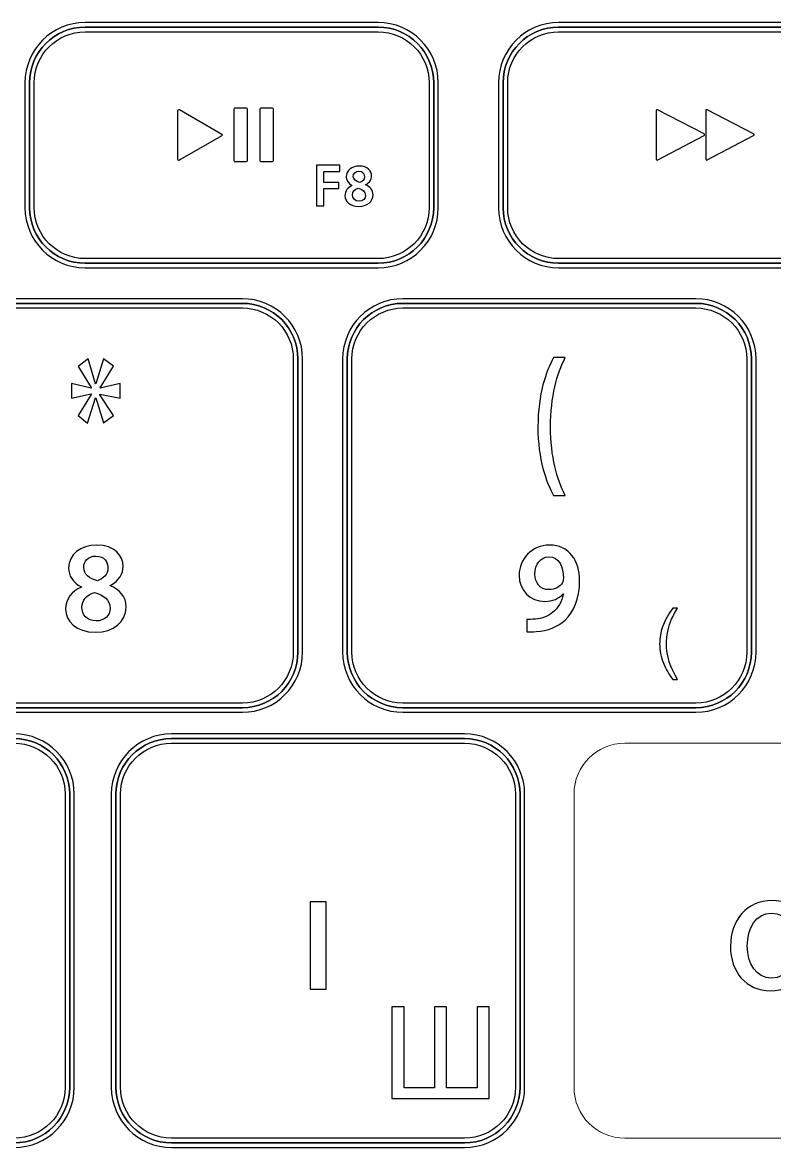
# Model space of a CAD drawing. Header units: millimetres. Extents: x -129 to 142, y -94 to 111.
# Drawn here: x 26.68 to 57.99, y 63.82 to 110.63 of the extents above; entities that cross this region are included whole.
import ezdxf

# ---------------------------------------------------------------- set-up
doc = ezdxf.new("R2010")
doc.units = ezdxf.units.MM
doc.header["$MEASUREMENT"] = 0
doc.layers.add('layer 1', color=7, linetype='Continuous')

msp = doc.modelspace()

# ---------------------------------------------------------------- linework, layer by layer
at = {"layer": 'layer 1', "color": 7, "lineweight": 25}
for points, knots in [([(41.4895, 100.4215), (41.4895, 100.4215), (29.2875, 100.4215), (29.2875, 100.4215), (29.2875, 100.4215), (27.9074, 100.4215), (26.7835, 101.5453), (26.7835, 102.9266), (26.7835, 102.9266), (26.7835, 102.9266), (26.7835, 108.1285), (26.7835, 108.1285), (26.7835, 108.1285), (26.7835, 109.5091), (27.9074, 110.633), (29.2875, 110.633), (29.2875, 110.633), (29.2875, 110.633), (41.4895, 110.633), (41.4895, 110.633), (41.4895, 110.633), (42.8692, 110.633), (43.9935, 109.5091), (43.9935, 108.1285), (43.9935, 108.1285), (43.9935, 108.1285), (43.9935, 102.9266), (43.9935, 102.9266), (43.9935, 102.9266), (43.9935, 101.5453), (42.8692, 100.4215), (41.4895, 100.4215)], [0, 0, 0, 0, 0.1111111, 0.1111111, 0.1111111, 0.1111111, 0.2222222, 0.2222222, 0.2222222, 0.2222222, 0.3333333, 0.3333333, 0.3333333, 0.3333333, 0.4444444, 0.4444444, 0.4444444, 0.4444444, 0.5555556, 0.5555556, 0.5555556, 0.5555556, 0.6666667, 0.6666667, 0.6666667, 0.6666667, 0.7777778, 0.7777778, 0.7777778, 0.7777778, 1, 1, 1, 1]), ([(61.203, 100.4215), (61.203, 100.4215), (49.0022, 100.4215), (49.0022, 100.4215), (49.0022, 100.4215), (47.6205, 100.4215), (46.4977, 101.5453), (46.4977, 102.9266), (46.4977, 102.9266), (46.4977, 102.9266), (46.4977, 108.1285), (46.4977, 108.1285), (46.4977, 108.1285), (46.4977, 109.5091), (47.6205, 110.633), (49.0022, 110.633), (49.0022, 110.633), (49.0022, 110.633), (61.203, 110.633), (61.203, 110.633), (61.203, 110.633), (62.5847, 110.633), (63.7081, 109.5091), (63.7081, 108.1285), (63.7081, 108.1285), (63.7081, 108.1285), (63.7081, 102.9266), (63.7081, 102.9266), (63.7081, 102.9266), (63.7081, 101.5453), (62.5847, 100.4215), (61.203, 100.4215)], [0, 0, 0, 0, 0.1111111, 0.1111111, 0.1111111, 0.1111111, 0.2222222, 0.2222222, 0.2222222, 0.2222222, 0.3333333, 0.3333333, 0.3333333, 0.3333333, 0.4444444, 0.4444444, 0.4444444, 0.4444444, 0.5555556, 0.5555556, 0.5555556, 0.5555556, 0.6666667, 0.6666667, 0.6666667, 0.6666667, 0.7777778, 0.7777778, 0.7777778, 0.7777778, 1, 1, 1, 1]), ([(29.2875, 110.2468), (29.2875, 110.2468), (29.2875, 110.2468), (29.2875, 110.2468), (29.2875, 110.2468), (28.1197, 110.2468), (27.1686, 109.2967), (27.1686, 108.1285), (27.1686, 108.1285), (27.1686, 108.1285), (27.1686, 102.9266), (27.1686, 102.9266), (27.1686, 102.9266), (27.1686, 101.7578), (28.1197, 100.8071), (29.2875, 100.8071), (29.2875, 100.8071), (29.2875, 100.8071), (41.4895, 100.8071), (41.4895, 100.8071), (41.4895, 100.8071), (42.6573, 100.8071), (43.609, 101.7578), (43.609, 102.9266), (43.609, 102.9266), (43.609, 102.9266), (43.609, 108.1285), (43.609, 108.1285), (43.609, 108.1285), (43.609, 109.2967), (42.6573, 110.2468), (41.4895, 110.2468), (41.4895, 110.2468), (41.4895, 110.2468), (29.2875, 110.2468), (29.2875, 110.2468)], [0, 0, 0, 0, 0.1, 0.1, 0.1, 0.1, 0.2, 0.2, 0.2, 0.2, 0.3, 0.3, 0.3, 0.3, 0.4, 0.4, 0.4, 0.4, 0.5, 0.5, 0.5, 0.5, 0.6, 0.6, 0.6, 0.6, 0.7, 0.7, 0.7, 0.7, 0.8, 0.8, 0.8, 0.8, 1, 1, 1, 1]), ([(49.0022, 110.2468), (49.0022, 110.2468), (49.0022, 110.2468), (49.0022, 110.2468), (49.0022, 110.2468), (47.8338, 110.2468), (46.8831, 109.2967), (46.8831, 108.1285), (46.8831, 108.1285), (46.8831, 108.1285), (46.8831, 102.9266), (46.8831, 102.9266), (46.8831, 102.9266), (46.8831, 101.7578), (47.8338, 100.8071), (49.0022, 100.8071), (49.0022, 100.8071), (49.0022, 100.8071), (61.203, 100.8071), (61.203, 100.8071), (61.203, 100.8071), (62.372, 100.8071), (63.3231, 101.7578), (63.3231, 102.9266), (63.3231, 102.9266), (63.3231, 102.9266), (63.3231, 108.1285), (63.3231, 108.1285), (63.3231, 108.1285), (63.3231, 109.2967), (62.372, 110.2468), (61.203, 110.2468), (61.203, 110.2468), (61.203, 110.2468), (49.0022, 110.2468), (49.0022, 110.2468)], [0, 0, 0, 0, 0.1, 0.1, 0.1, 0.1, 0.2, 0.2, 0.2, 0.2, 0.3, 0.3, 0.3, 0.3, 0.4, 0.4, 0.4, 0.4, 0.5, 0.5, 0.5, 0.5, 0.6, 0.6, 0.6, 0.6, 0.7, 0.7, 0.7, 0.7, 0.8, 0.8, 0.8, 0.8, 1, 1, 1, 1]), ([(35.8379, 81.9277), (35.8379, 81.9277), (23.637, 81.9277), (23.637, 81.9277), (23.637, 81.9277), (22.2553, 81.9277), (21.132, 83.0511), (21.132, 84.4318), (21.132, 84.4318), (21.132, 84.4318), (21.132, 96.6332), (21.132, 96.6332), (21.132, 96.6332), (21.132, 98.0143), (22.2553, 99.1377), (23.637, 99.1377), (23.637, 99.1377), (23.637, 99.1377), (35.8379, 99.1377), (35.8379, 99.1377), (35.8379, 99.1377), (37.2186, 99.1377), (38.3424, 98.0143), (38.3424, 96.6332), (38.3424, 96.6332), (38.3424, 96.6332), (38.3424, 84.4318), (38.3424, 84.4318), (38.3424, 84.4318), (38.3424, 83.0511), (37.2186, 81.9277), (35.8379, 81.9277)], [0, 0, 0, 0, 0.1111111, 0.1111111, 0.1111111, 0.1111111, 0.2222222, 0.2222222, 0.2222222, 0.2222222, 0.3333333, 0.3333333, 0.3333333, 0.3333333, 0.4444444, 0.4444444, 0.4444444, 0.4444444, 0.5555556, 0.5555556, 0.5555556, 0.5555556, 0.6666667, 0.6666667, 0.6666667, 0.6666667, 0.7777778, 0.7777778, 0.7777778, 0.7777778, 1, 1, 1, 1]), ([(54.7173, 81.9277), (54.7173, 81.9277), (42.5155, 81.9277), (42.5155, 81.9277), (42.5155, 81.9277), (41.1348, 81.9277), (40.0108, 83.0511), (40.0108, 84.4318), (40.0108, 84.4318), (40.0108, 84.4318), (40.0108, 96.6332), (40.0108, 96.6332), (40.0108, 96.6332), (40.0108, 98.0143), (41.1348, 99.1377), (42.5155, 99.1377), (42.5155, 99.1377), (42.5155, 99.1377), (54.7173, 99.1377), (54.7173, 99.1377), (54.7173, 99.1377), (56.098, 99.1377), (57.2214, 98.0143), (57.2214, 96.6332), (57.2214, 96.6332), (57.2214, 96.6332), (57.2214, 84.4318), (57.2214, 84.4318), (57.2214, 84.4318), (57.2214, 83.0511), (56.098, 81.9277), (54.7173, 81.9277)], [0, 0, 0, 0, 0.1111111, 0.1111111, 0.1111111, 0.1111111, 0.2222222, 0.2222222, 0.2222222, 0.2222222, 0.3333333, 0.3333333, 0.3333333, 0.3333333, 0.4444444, 0.4444444, 0.4444444, 0.4444444, 0.5555556, 0.5555556, 0.5555556, 0.5555556, 0.6666667, 0.6666667, 0.6666667, 0.6666667, 0.7777778, 0.7777778, 0.7777778, 0.7777778, 1, 1, 1, 1]), ([(23.637, 98.7527), (23.637, 98.7527), (23.637, 98.7527), (23.637, 98.7527), (23.637, 98.7527), (22.4672, 98.7527), (21.517, 97.8014), (21.517, 96.6332), (21.517, 96.6332), (21.517, 96.6332), (21.517, 84.4318), (21.517, 84.4318), (21.517, 84.4318), (21.517, 83.2638), (22.4672, 82.3117), (23.637, 82.3117), (23.637, 82.3117), (23.637, 82.3117), (35.8379, 82.3117), (35.8379, 82.3117), (35.8379, 82.3117), (37.0053, 82.3117), (37.9564, 83.2638), (37.9564, 84.4318), (37.9564, 84.4318), (37.9564, 84.4318), (37.9564, 96.6332), (37.9564, 96.6332), (37.9564, 96.6332), (37.9564, 97.8014), (37.0053, 98.7527), (35.8379, 98.7527), (35.8379, 98.7527), (35.8379, 98.7527), (23.637, 98.7527), (23.637, 98.7527)], [0, 0, 0, 0, 0.1, 0.1, 0.1, 0.1, 0.2, 0.2, 0.2, 0.2, 0.3, 0.3, 0.3, 0.3, 0.4, 0.4, 0.4, 0.4, 0.5, 0.5, 0.5, 0.5, 0.6, 0.6, 0.6, 0.6, 0.7, 0.7, 0.7, 0.7, 0.8, 0.8, 0.8, 0.8, 1, 1, 1, 1]), ([(42.5155, 98.7527), (42.5155, 98.7527), (42.5155, 98.7527), (42.5155, 98.7527), (42.5155, 98.7527), (41.3481, 98.7527), (40.3964, 97.8014), (40.3964, 96.6332), (40.3964, 96.6332), (40.3964, 96.6332), (40.3964, 84.4318), (40.3964, 84.4318), (40.3964, 84.4318), (40.3964, 83.2638), (41.3481, 82.3117), (42.5155, 82.3117), (42.5155, 82.3117), (42.5155, 82.3117), (54.7173, 82.3117), (54.7173, 82.3117), (54.7173, 82.3117), (55.8857, 82.3117), (56.8364, 83.2638), (56.8364, 84.4318), (56.8364, 84.4318), (56.8364, 84.4318), (56.8364, 96.6332), (56.8364, 96.6332), (56.8364, 96.6332), (56.8364, 97.8014), (55.8857, 98.7527), (54.7173, 98.7527), (54.7173, 98.7527), (54.7173, 98.7527), (42.5155, 98.7527), (42.5155, 98.7527)], [0, 0, 0, 0, 0.1, 0.1, 0.1, 0.1, 0.2, 0.2, 0.2, 0.2, 0.3, 0.3, 0.3, 0.3, 0.4, 0.4, 0.4, 0.4, 0.5, 0.5, 0.5, 0.5, 0.6, 0.6, 0.6, 0.6, 0.7, 0.7, 0.7, 0.7, 0.8, 0.8, 0.8, 0.8, 1, 1, 1, 1]), ([(26.3328, 63.8179), (26.3328, 63.8179), (14.1314, 63.8179), (14.1314, 63.8179), (14.1314, 63.8179), (12.7509, 63.8179), (11.6275, 64.9412), (11.6275, 66.3225), (11.6275, 66.3225), (11.6275, 66.3225), (11.6275, 78.5238), (11.6275, 78.5238), (11.6275, 78.5238), (11.6275, 79.9045), (12.7509, 81.0279), (14.1314, 81.0279), (14.1314, 81.0279), (14.1314, 81.0279), (26.3328, 81.0279), (26.3328, 81.0279), (26.3328, 81.0279), (27.7141, 81.0279), (28.8369, 79.9045), (28.8369, 78.5238), (28.8369, 78.5238), (28.8369, 78.5238), (28.8369, 66.3225), (28.8369, 66.3225), (28.8369, 66.3225), (28.8369, 64.9412), (27.7141, 63.8179), (26.3328, 63.8179)], [0, 0, 0, 0, 0.1111111, 0.1111111, 0.1111111, 0.1111111, 0.2222222, 0.2222222, 0.2222222, 0.2222222, 0.3333333, 0.3333333, 0.3333333, 0.3333333, 0.4444444, 0.4444444, 0.4444444, 0.4444444, 0.5555556, 0.5555556, 0.5555556, 0.5555556, 0.6666667, 0.6666667, 0.6666667, 0.6666667, 0.7777778, 0.7777778, 0.7777778, 0.7777778, 1, 1, 1, 1]), ([(45.0842, 63.8179), (45.0842, 63.8179), (32.8837, 63.8179), (32.8837, 63.8179), (32.8837, 63.8179), (31.502, 63.8179), (30.3787, 64.9412), (30.3787, 66.3225), (30.3787, 66.3225), (30.3787, 66.3225), (30.3787, 78.5238), (30.3787, 78.5238), (30.3787, 78.5238), (30.3787, 79.9045), (31.502, 81.0279), (32.8837, 81.0279), (32.8837, 81.0279), (32.8837, 81.0279), (45.0842, 81.0279), (45.0842, 81.0279), (45.0842, 81.0279), (46.4653, 81.0279), (47.5892, 79.9045), (47.5892, 78.5238), (47.5892, 78.5238), (47.5892, 78.5238), (47.5892, 66.3225), (47.5892, 66.3225), (47.5892, 66.3225), (47.5892, 64.9412), (46.4653, 63.8179), (45.0842, 63.8179)], [0, 0, 0, 0, 0.1111111, 0.1111111, 0.1111111, 0.1111111, 0.2222222, 0.2222222, 0.2222222, 0.2222222, 0.3333333, 0.3333333, 0.3333333, 0.3333333, 0.4444444, 0.4444444, 0.4444444, 0.4444444, 0.5555556, 0.5555556, 0.5555556, 0.5555556, 0.6666667, 0.6666667, 0.6666667, 0.6666667, 0.7777778, 0.7777778, 0.7777778, 0.7777778, 1, 1, 1, 1]), ([(14.1314, 80.6429), (14.1314, 80.6429), (14.1314, 80.6429), (14.1314, 80.6429), (14.1314, 80.6429), (12.9632, 80.6429), (12.0125, 79.6918), (12.0125, 78.5238), (12.0125, 78.5238), (12.0125, 78.5238), (12.0125, 66.3225), (12.0125, 66.3225), (12.0125, 66.3225), (12.0125, 65.154), (12.9632, 64.2039), (14.1314, 64.2039), (14.1314, 64.2039), (14.1314, 64.2039), (26.3328, 64.2039), (26.3328, 64.2039), (26.3328, 64.2039), (27.5012, 64.2039), (28.4519, 65.154), (28.4519, 66.3225), (28.4519, 66.3225), (28.4519, 66.3225), (28.4519, 78.5238), (28.4519, 78.5238), (28.4519, 78.5238), (28.4519, 79.6918), (27.5012, 80.6429), (26.3328, 80.6429), (26.3328, 80.6429), (26.3328, 80.6429), (14.1314, 80.6429), (14.1314, 80.6429)], [0, 0, 0, 0, 0.1, 0.1, 0.1, 0.1, 0.2, 0.2, 0.2, 0.2, 0.3, 0.3, 0.3, 0.3, 0.4, 0.4, 0.4, 0.4, 0.5, 0.5, 0.5, 0.5, 0.6, 0.6, 0.6, 0.6, 0.7, 0.7, 0.7, 0.7, 0.8, 0.8, 0.8, 0.8, 1, 1, 1, 1]), ([(32.8837, 80.6429), (32.8837, 80.6429), (32.8837, 80.6429), (32.8837, 80.6429), (32.8837, 80.6429), (31.7144, 80.6429), (30.7647, 79.6918), (30.7647, 78.5238), (30.7647, 78.5238), (30.7647, 78.5238), (30.7647, 66.3225), (30.7647, 66.3225), (30.7647, 66.3225), (30.7647, 65.154), (31.7144, 64.2039), (32.8837, 64.2039), (32.8837, 64.2039), (32.8837, 64.2039), (45.0842, 64.2039), (45.0842, 64.2039), (45.0842, 64.2039), (46.2524, 64.2039), (47.2036, 65.154), (47.2036, 66.3225), (47.2036, 66.3225), (47.2036, 66.3225), (47.2036, 78.5238), (47.2036, 78.5238), (47.2036, 78.5238), (47.2036, 79.6918), (46.2524, 80.6429), (45.0842, 80.6429), (45.0842, 80.6429), (45.0842, 80.6429), (32.8837, 80.6429), (32.8837, 80.6429)], [0, 0, 0, 0, 0.1, 0.1, 0.1, 0.1, 0.2, 0.2, 0.2, 0.2, 0.3, 0.3, 0.3, 0.3, 0.4, 0.4, 0.4, 0.4, 0.5, 0.5, 0.5, 0.5, 0.6, 0.6, 0.6, 0.6, 0.7, 0.7, 0.7, 0.7, 0.8, 0.8, 0.8, 0.8, 1, 1, 1, 1])]:
    msp.add_open_spline(points, degree=3, knots=knots, dxfattribs=at)
at = {"layer": 'layer 1', "color": 7}
for points in [[(43.8013, 102.9266), (43.8013, 101.6496), (42.766, 100.6153), (41.4895, 100.6153), (41.4895, 100.6153), (41.4895, 100.6153), (29.2875, 100.6153), (29.2875, 100.6153), (29.2875, 100.6153), (28.0111, 100.6153), (26.9758, 101.6496), (26.9758, 102.9266), (26.9758, 102.9266), (26.9758, 102.9266), (26.9758, 108.1285), (26.9758, 108.1285), (26.9758, 108.1285), (26.9758, 109.4048), (28.0111, 110.4391), (29.2875, 110.4391), (29.2875, 110.4391), (29.2875, 110.4391), (41.4895, 110.4391), (41.4895, 110.4391), (41.4895, 110.4391), (42.766, 110.4391), (43.8013, 109.4048), (43.8013, 108.1285), (43.8013, 108.1285), (43.8013, 108.1285), (43.8013, 102.9266), (43.8013, 102.9266)], [(63.5144, 102.9266), (63.5144, 101.6496), (62.4806, 100.6153), (61.203, 100.6153), (61.203, 100.6153), (61.203, 100.6153), (49.0022, 100.6153), (49.0022, 100.6153), (49.0022, 100.6153), (47.7257, 100.6153), (46.6904, 101.6496), (46.6904, 102.9266), (46.6904, 102.9266), (46.6904, 102.9266), (46.6904, 108.1285), (46.6904, 108.1285), (46.6904, 108.1285), (46.6904, 109.4048), (47.7257, 110.4391), (49.0022, 110.4391), (49.0022, 110.4391), (49.0022, 110.4391), (61.203, 110.4391), (61.203, 110.4391), (61.203, 110.4391), (62.4806, 110.4391), (63.5144, 109.4048), (63.5144, 108.1285), (63.5144, 108.1285), (63.5144, 108.1285), (63.5144, 102.9266), (63.5144, 102.9266)], [(38.1492, 84.4318), (38.1492, 83.1552), (37.1139, 82.12), (35.8379, 82.12), (35.8379, 82.12), (35.8379, 82.12), (23.637, 82.12), (23.637, 82.12), (23.637, 82.12), (22.36, 82.12), (21.3237, 83.1552), (21.3237, 84.4318), (21.3237, 84.4318), (21.3237, 84.4318), (21.3237, 96.6332), (21.3237, 96.6332), (21.3237, 96.6332), (21.3237, 97.9097), (22.36, 98.9454), (23.637, 98.9454), (23.637, 98.9454), (23.637, 98.9454), (35.8379, 98.9454), (35.8379, 98.9454), (35.8379, 98.9454), (37.1139, 98.9454), (38.1492, 97.9097), (38.1492, 96.6332), (38.1492, 96.6332), (38.1492, 96.6332), (38.1492, 84.4318), (38.1492, 84.4318)], [(57.0297, 84.4318), (57.0297, 83.1552), (55.9938, 82.12), (54.7173, 82.12), (54.7173, 82.12), (54.7173, 82.12), (42.5155, 82.12), (42.5155, 82.12), (42.5155, 82.12), (41.239, 82.12), (40.2047, 83.1552), (40.2047, 84.4318), (40.2047, 84.4318), (40.2047, 84.4318), (40.2047, 96.6332), (40.2047, 96.6332), (40.2047, 96.6332), (40.2047, 97.9097), (41.239, 98.9454), (42.5155, 98.9454), (42.5155, 98.9454), (42.5155, 98.9454), (54.7173, 98.9454), (54.7173, 98.9454), (54.7173, 98.9454), (55.9938, 98.9454), (57.0297, 97.9097), (57.0297, 96.6332), (57.0297, 96.6332), (57.0297, 96.6332), (57.0297, 84.4318), (57.0297, 84.4318)], [(28.6452, 66.3225), (28.6452, 65.0455), (27.6099, 64.0102), (26.3328, 64.0102), (26.3328, 64.0102), (26.3328, 64.0102), (14.1314, 64.0102), (14.1314, 64.0102), (14.1314, 64.0102), (12.8545, 64.0102), (11.8192, 65.0455), (11.8192, 66.3225), (11.8192, 66.3225), (11.8192, 66.3225), (11.8192, 78.5238), (11.8192, 78.5238), (11.8192, 78.5238), (11.8192, 79.8003), (12.8545, 80.8361), (14.1314, 80.8361), (14.1314, 80.8361), (14.1314, 80.8361), (26.3328, 80.8361), (26.3328, 80.8361), (26.3328, 80.8361), (27.6099, 80.8361), (28.6452, 79.8003), (28.6452, 78.5238), (28.6452, 78.5238), (28.6452, 78.5238), (28.6452, 66.3225), (28.6452, 66.3225)], [(47.3954, 66.3225), (47.3954, 65.0455), (46.3611, 64.0102), (45.0842, 64.0102), (45.0842, 64.0102), (45.0842, 64.0102), (32.8837, 64.0102), (32.8837, 64.0102), (32.8837, 64.0102), (31.6061, 64.0102), (30.571, 65.0455), (30.571, 66.3225), (30.571, 66.3225), (30.571, 66.3225), (30.571, 78.5238), (30.571, 78.5238), (30.571, 78.5238), (30.571, 79.8003), (31.6061, 80.8361), (32.8837, 80.8361), (32.8837, 80.8361), (32.8837, 80.8361), (45.0842, 80.8361), (45.0842, 80.8361), (45.0842, 80.8361), (46.3611, 80.8361), (47.3954, 79.8003), (47.3954, 78.5238), (47.3954, 78.5238), (47.3954, 78.5238), (47.3954, 66.3225), (47.3954, 66.3225)]]:
    msp.add_open_spline(points, degree=3, knots=[0, 0, 0, 0, 0.1111111, 0.1111111, 0.1111111, 0.1111111, 0.2222222, 0.2222222, 0.2222222, 0.2222222, 0.3333333, 0.3333333, 0.3333333, 0.3333333, 0.4444444, 0.4444444, 0.4444444, 0.4444444, 0.5555556, 0.5555556, 0.5555556, 0.5555556, 0.6666667, 0.6666667, 0.6666667, 0.6666667, 0.7777778, 0.7777778, 0.7777778, 0.7777778, 1, 1, 1, 1], dxfattribs=at)
at = {"layer": 'layer 1', "color": 251, "lineweight": 25}
for points in [[(26.9758, 108.1285), (26.9758, 109.4048), (28.0111, 110.4391), (29.2875, 110.4391)], [(29.2875, 110.4391), (29.2875, 110.4391), (41.4895, 110.4391), (41.4895, 110.4391)], [(41.4895, 110.4391), (42.766, 110.4391), (43.8013, 109.4048), (43.8013, 108.1285)], [(46.6904, 108.1285), (46.6904, 109.4048), (47.7257, 110.4391), (49.0022, 110.4391)], [(49.0022, 110.4391), (49.0022, 110.4391), (61.203, 110.4391), (61.203, 110.4391)], [(26.9758, 102.9266), (26.9758, 102.9266), (26.9758, 108.1285), (26.9758, 108.1285)], [(43.8013, 108.1285), (43.8013, 108.1285), (43.8013, 102.9266), (43.8013, 102.9266)], [(46.6904, 102.9266), (46.6904, 102.9266), (46.6904, 108.1285), (46.6904, 108.1285)], [(29.2875, 100.6153), (28.0111, 100.6153), (26.9758, 101.6496), (26.9758, 102.9266)], [(43.8013, 102.9266), (43.8013, 101.6496), (42.766, 100.6153), (41.4895, 100.6153)], [(49.0022, 100.6153), (47.7257, 100.6153), (46.6904, 101.6496), (46.6904, 102.9266)], [(41.4895, 100.6153), (41.4895, 100.6153), (29.2875, 100.6153), (29.2875, 100.6153)], [(61.203, 100.6153), (61.203, 100.6153), (49.0022, 100.6153), (49.0022, 100.6153)], [(23.637, 98.9454), (23.637, 98.9454), (35.8379, 98.9454), (35.8379, 98.9454)], [(35.8379, 98.9454), (37.1139, 98.9454), (38.1492, 97.9097), (38.1492, 96.6332)], [(40.2047, 96.6332), (40.2047, 97.9097), (41.239, 98.9454), (42.5155, 98.9454)], [(42.5155, 98.9454), (42.5155, 98.9454), (54.7173, 98.9454), (54.7173, 98.9454)], [(54.7173, 98.9454), (55.9938, 98.9454), (57.0297, 97.9097), (57.0297, 96.6332)], [(38.1492, 96.6332), (38.1492, 96.6332), (38.1492, 84.4318), (38.1492, 84.4318)], [(40.2047, 84.4318), (40.2047, 84.4318), (40.2047, 96.6332), (40.2047, 96.6332)], [(57.0297, 96.6332), (57.0297, 96.6332), (57.0297, 84.4318), (57.0297, 84.4318)], [(38.1492, 84.4318), (38.1492, 83.1552), (37.1139, 82.12), (35.8379, 82.12)], [(42.5155, 82.12), (41.239, 82.12), (40.2047, 83.1552), (40.2047, 84.4318)], [(57.0297, 84.4318), (57.0297, 83.1552), (55.9938, 82.12), (54.7173, 82.12)], [(35.8379, 82.12), (35.8379, 82.12), (23.637, 82.12), (23.637, 82.12)], [(54.7173, 82.12), (54.7173, 82.12), (42.5155, 82.12), (42.5155, 82.12)], [(26.3328, 80.8361), (27.6099, 80.8361), (28.6452, 79.8003), (28.6452, 78.5238)], [(30.571, 78.5238), (30.571, 79.8003), (31.6061, 80.8361), (32.8837, 80.8361)], [(32.8837, 80.8361), (32.8837, 80.8361), (45.0842, 80.8361), (45.0842, 80.8361)], [(45.0842, 80.8361), (46.3611, 80.8361), (47.3954, 79.8003), (47.3954, 78.5238)], [(28.6452, 78.5238), (28.6452, 78.5238), (28.6452, 66.3225), (28.6452, 66.3225)], [(30.571, 66.3225), (30.571, 66.3225), (30.571, 78.5238), (30.571, 78.5238)], [(47.3954, 78.5238), (47.3954, 78.5238), (47.3954, 66.3225), (47.3954, 66.3225)], [(28.6452, 66.3225), (28.6452, 65.0455), (27.6099, 64.0102), (26.3328, 64.0102)], [(32.8837, 64.0102), (31.6061, 64.0102), (30.571, 65.0455), (30.571, 66.3225)], [(47.3954, 66.3225), (47.3954, 65.0455), (46.3611, 64.0102), (45.0842, 64.0102)], [(45.0842, 64.0102), (45.0842, 64.0102), (32.8837, 64.0102), (32.8837, 64.0102)]]:
    msp.add_open_spline(points, degree=3, dxfattribs=at)
at = {"layer": 'layer 1', "color": 252}
for points, knots in [([(33.1449, 106.9679), (33.1449, 106.9679), (33.1449, 106.9679), (33.1449, 106.9679), (33.1449, 106.9679), (33.1449, 106.9679), (33.1449, 104.9322), (33.1449, 104.9322), (33.1449, 104.9322), (33.1449, 104.9066), (33.1671, 104.8934), (33.1923, 104.8934), (33.1923, 104.8934), (33.2023, 104.8934), (33.2023, 104.8934), (33.2075, 104.9048), (33.2075, 104.9048), (33.2075, 104.9048), (34.9758, 105.9185), (34.9758, 105.9185), (34.9758, 105.9185), (34.987, 105.9278), (34.9885, 105.9405), (34.9885, 105.9552), (34.9885, 105.9552), (34.9885, 105.9674), (34.987, 105.986), (34.9758, 105.99), (34.9758, 105.99), (34.9758, 105.99), (33.2135, 107.0115), (33.2135, 107.0115), (33.2135, 107.0115), (33.2075, 107.0183), (33.2023, 107.0183), (33.2023, 107.0183), (33.2023, 107.0183), (33.1671, 107.0183), (33.1449, 106.9939), (33.1449, 106.9679)], [0, 0, 0, 0, 0.0909091, 0.0909091, 0.0909091, 0.0909091, 0.1818182, 0.1818182, 0.1818182, 0.1818182, 0.2727273, 0.2727273, 0.2727273, 0.2727273, 0.3636364, 0.3636364, 0.3636364, 0.3636364, 0.4545455, 0.4545455, 0.4545455, 0.4545455, 0.5454545, 0.5454545, 0.5454545, 0.5454545, 0.6363636, 0.6363636, 0.6363636, 0.6363636, 0.7272727, 0.7272727, 0.7272727, 0.7272727, 0.8181818, 0.8181818, 0.8181818, 0.8181818, 1, 1, 1, 1]), ([(36.0326, 104.8724), (36.0326, 104.8724), (36.0326, 104.8724), (36.0326, 104.8724), (36.0326, 104.8724), (36.0326, 104.8724), (36.0326, 107.0341), (36.0326, 107.0341), (36.0326, 107.0341), (36.0326, 107.0551), (36.0116, 107.0751), (35.9979, 107.0751), (35.9979, 107.0751), (35.9979, 107.0751), (35.5277, 107.0751), (35.5277, 107.0751), (35.5277, 107.0751), (35.5105, 107.0751), (35.4886, 107.0551), (35.4886, 107.0341), (35.4886, 107.0341), (35.4886, 107.0341), (35.4886, 104.8724), (35.4886, 104.8724), (35.4886, 104.8724), (35.4886, 104.8504), (35.5105, 104.8382), (35.5277, 104.8382), (35.5277, 104.8382), (35.5277, 104.8382), (35.9979, 104.8382), (35.9979, 104.8382), (35.9979, 104.8382), (36.0116, 104.8382), (36.0326, 104.8504), (36.0326, 104.8724)], [0, 0, 0, 0, 0.1, 0.1, 0.1, 0.1, 0.2, 0.2, 0.2, 0.2, 0.3, 0.3, 0.3, 0.3, 0.4, 0.4, 0.4, 0.4, 0.5, 0.5, 0.5, 0.5, 0.6, 0.6, 0.6, 0.6, 0.7, 0.7, 0.7, 0.7, 0.8, 0.8, 0.8, 0.8, 1, 1, 1, 1]), ([(37.1159, 104.8724), (37.1159, 104.8724), (37.1159, 107.0341), (37.1159, 107.0341), (37.1159, 107.0341), (37.1159, 107.0551), (37.0977, 107.0751), (37.0729, 107.0751), (37.0729, 107.0751), (37.0729, 107.0751), (36.6173, 107.0751), (36.6173, 107.0751), (36.6173, 107.0751), (36.5963, 107.0751), (36.5738, 107.0551), (36.5738, 107.0341), (36.5738, 107.0341), (36.5738, 107.0341), (36.5738, 104.8724), (36.5738, 104.8724), (36.5738, 104.8724), (36.5738, 104.8504), (36.5963, 104.8382), (36.6173, 104.8382), (36.6173, 104.8382), (36.6173, 104.8382), (37.0729, 104.8382), (37.0729, 104.8382), (37.0729, 104.8382), (37.0977, 104.8382), (37.1159, 104.8504), (37.1159, 104.8724)], [0, 0, 0, 0, 0.1111111, 0.1111111, 0.1111111, 0.1111111, 0.2222222, 0.2222222, 0.2222222, 0.2222222, 0.3333333, 0.3333333, 0.3333333, 0.3333333, 0.4444444, 0.4444444, 0.4444444, 0.4444444, 0.5555556, 0.5555556, 0.5555556, 0.5555556, 0.6666667, 0.6666667, 0.6666667, 0.6666667, 0.7777778, 0.7777778, 0.7777778, 0.7777778, 1, 1, 1, 1]), ([(53.0601, 104.9575), (53.0601, 104.9575), (53.0601, 104.9575), (53.0601, 104.9575), (53.0601, 104.9575), (53.0601, 104.9575), (53.0601, 106.9655), (53.0601, 106.9655), (53.0601, 106.9655), (53.0601, 106.9939), (53.0787, 107.0041), (53.1077, 107.0041), (53.1077, 107.0041), (53.1145, 107.0041), (53.1159, 107.0041), (53.1227, 106.9963), (53.1227, 106.9963), (53.1227, 106.9963), (55.0623, 105.9972), (55.0623, 105.9972), (55.0623, 105.9972), (55.0755, 105.9856), (55.0769, 105.9728), (55.0769, 105.9586), (55.0769, 105.9586), (55.0769, 105.9464), (55.0755, 105.9302), (55.0623, 105.9248), (55.0623, 105.9248), (55.0623, 105.9248), (53.1317, 104.9164), (53.1317, 104.9164), (53.1317, 104.9164), (53.1227, 104.9092), (53.1159, 104.9092), (53.1145, 104.9092), (53.1145, 104.9092), (53.0787, 104.9092), (53.0601, 104.9351), (53.0601, 104.9575)], [0, 0, 0, 0, 0.0909091, 0.0909091, 0.0909091, 0.0909091, 0.1818182, 0.1818182, 0.1818182, 0.1818182, 0.2727273, 0.2727273, 0.2727273, 0.2727273, 0.3636364, 0.3636364, 0.3636364, 0.3636364, 0.4545455, 0.4545455, 0.4545455, 0.4545455, 0.5454545, 0.5454545, 0.5454545, 0.5454545, 0.6363636, 0.6363636, 0.6363636, 0.6363636, 0.7272727, 0.7272727, 0.7272727, 0.7272727, 0.8181818, 0.8181818, 0.8181818, 0.8181818, 1, 1, 1, 1]), ([(55.1269, 104.9575), (55.1269, 104.9575), (55.1269, 106.9655), (55.1269, 106.9655), (55.1269, 106.9655), (55.1269, 106.9939), (55.1435, 107.0041), (55.1719, 107.0041), (55.1719, 107.0041), (55.1787, 107.0041), (55.1806, 107.0041), (55.1885, 106.9963), (55.1885, 106.9963), (55.1885, 106.9963), (57.1231, 105.9972), (57.1231, 105.9972), (57.1231, 105.9972), (57.1387, 105.9856), (57.1455, 105.9728), (57.1455, 105.9586), (57.1455, 105.9586), (57.1455, 105.9464), (57.1387, 105.9302), (57.1231, 105.9248), (57.1231, 105.9248), (57.1231, 105.9248), (55.1949, 104.9164), (55.1949, 104.9164), (55.1949, 104.9164), (55.1885, 104.9092), (55.1806, 104.9092), (55.1787, 104.9092), (55.1787, 104.9092), (55.1435, 104.9092), (55.1269, 104.9351), (55.1269, 104.9575)], [0, 0, 0, 0, 0.1, 0.1, 0.1, 0.1, 0.2, 0.2, 0.2, 0.2, 0.3, 0.3, 0.3, 0.3, 0.4, 0.4, 0.4, 0.4, 0.5, 0.5, 0.5, 0.5, 0.6, 0.6, 0.6, 0.6, 0.7, 0.7, 0.7, 0.7, 0.8, 0.8, 0.8, 0.8, 1, 1, 1, 1]), ([(38.9212, 104.6923), (38.9212, 104.6923), (39.8955, 104.6923), (39.8955, 104.6923), (39.8955, 104.6923), (39.8955, 104.6923), (39.8955, 104.4394), (39.8955, 104.4394), (39.8955, 104.4394), (39.8955, 104.4394), (39.2286, 104.4394), (39.2286, 104.4394), (39.2286, 104.4394), (39.2286, 104.4394), (39.2286, 103.9746), (39.2286, 103.9746), (39.2286, 103.9746), (39.2286, 103.9746), (39.8495, 103.9746), (39.8495, 103.9746), (39.8495, 103.9746), (39.8495, 103.9746), (39.8495, 103.7212), (39.8495, 103.7212), (39.8495, 103.7212), (39.8495, 103.7212), (39.2286, 103.7212), (39.2286, 103.7212), (39.2286, 103.7212), (39.2286, 103.7212), (39.2286, 103.0049), (39.2286, 103.0049), (39.2286, 103.0049), (39.2286, 103.0049), (38.9212, 103.0049), (38.9212, 103.0049), (38.9212, 103.0049), (38.9212, 103.0049), (38.9212, 104.6923), (38.9212, 104.6923)], [0, 0, 0, 0, 0.0909091, 0.0909091, 0.0909091, 0.0909091, 0.1818182, 0.1818182, 0.1818182, 0.1818182, 0.2727273, 0.2727273, 0.2727273, 0.2727273, 0.3636364, 0.3636364, 0.3636364, 0.3636364, 0.4545455, 0.4545455, 0.4545455, 0.4545455, 0.5454545, 0.5454545, 0.5454545, 0.5454545, 0.6363636, 0.6363636, 0.6363636, 0.6363636, 0.7272727, 0.7272727, 0.7272727, 0.7272727, 0.8181818, 0.8181818, 0.8181818, 0.8181818, 1, 1, 1, 1]), ([(40.4076, 103.8537), (40.2379, 103.9359), (40.1601, 104.0716), (40.1601, 104.2139), (40.1601, 104.2139), (40.1601, 104.48), (40.396, 104.6601), (40.7047, 104.6601), (40.7047, 104.6601), (41.0549, 104.6601), (41.215, 104.4498), (41.215, 104.2501), (41.215, 104.2501), (41.215, 104.1112), (41.1426, 103.9688), (40.964, 103.8821), (40.964, 103.8821), (40.964, 103.8821), (40.964, 103.8737), (40.964, 103.8737), (40.964, 103.8737), (41.1426, 103.8059), (41.2756, 103.6658), (41.2756, 103.4633), (41.2756, 103.4633), (41.2756, 103.1727), (41.0295, 102.977), (40.6811, 102.977), (40.6811, 102.977), (40.3005, 102.977), (40.1034, 103.1952), (40.1034, 103.4233), (40.1034, 103.4233), (40.1034, 103.6258), (40.2207, 103.7637), (40.4076, 103.8459), (40.4076, 103.8459), (40.4076, 103.8459), (40.4076, 103.8537), (40.4076, 103.8537)], [0, 0, 0, 0, 0.0909091, 0.0909091, 0.0909091, 0.0909091, 0.1818182, 0.1818182, 0.1818182, 0.1818182, 0.2727273, 0.2727273, 0.2727273, 0.2727273, 0.3636364, 0.3636364, 0.3636364, 0.3636364, 0.4545455, 0.4545455, 0.4545455, 0.4545455, 0.5454545, 0.5454545, 0.5454545, 0.5454545, 0.6363636, 0.6363636, 0.6363636, 0.6363636, 0.7272727, 0.7272727, 0.7272727, 0.7272727, 0.8181818, 0.8181818, 0.8181818, 0.8181818, 1, 1, 1, 1]), ([(40.4542, 104.2265), (40.4542, 104.2265), (40.4542, 104.2265), (40.4542, 104.2265), (40.4542, 104.2265), (40.4542, 104.0944), (40.5633, 104.0138), (40.7184, 103.9712), (40.7184, 103.9712), (40.8294, 104.004), (40.9219, 104.0944), (40.9219, 104.2173), (40.9219, 104.2173), (40.9219, 104.3298), (40.8538, 104.4472), (40.6885, 104.4472), (40.6885, 104.4472), (40.5329, 104.4472), (40.4542, 104.3445), (40.4542, 104.2265)], [0, 0, 0, 0, 0.1666667, 0.1666667, 0.1666667, 0.1666667, 0.3333333, 0.3333333, 0.3333333, 0.3333333, 0.5, 0.5, 0.5, 0.5, 0.6666667, 0.6666667, 0.6666667, 0.6666667, 1, 1, 1, 1]), ([(40.9621, 103.4379), (40.9621, 103.4379), (40.9621, 103.4379), (40.9621, 103.4379), (40.9621, 103.4379), (40.9621, 103.6032), (40.8392, 103.6938), (40.6577, 103.7432), (40.6577, 103.7432), (40.506, 103.6986), (40.419, 103.593), (40.419, 103.4575), (40.419, 103.4575), (40.414, 103.3204), (40.5187, 103.1952), (40.6919, 103.1952), (40.6919, 103.1952), (40.8538, 103.1952), (40.9621, 103.298), (40.9621, 103.4379)], [0, 0, 0, 0, 0.1666667, 0.1666667, 0.1666667, 0.1666667, 0.3333333, 0.3333333, 0.3333333, 0.3333333, 0.5, 0.5, 0.5, 0.5, 0.6666667, 0.6666667, 0.6666667, 0.6666667, 1, 1, 1, 1]), ([(30.4633, 96.3279), (30.4633, 96.3279), (29.9128, 95.4358), (29.9128, 95.4358), (29.9128, 95.4358), (29.9128, 95.4358), (29.9128, 95.4222), (29.9128, 95.4222), (29.9128, 95.4222), (29.9128, 95.4222), (30.7535, 95.6061), (30.7535, 95.6061), (30.7535, 95.6061), (30.7535, 95.6061), (30.7535, 94.998), (30.7535, 94.998), (30.7535, 94.998), (30.7535, 94.998), (29.9065, 95.1673), (29.9065, 95.1673), (29.9065, 95.1673), (29.9065, 95.1673), (29.9065, 95.1453), (29.9065, 95.1453), (29.9065, 95.1453), (29.9065, 95.1453), (30.4633, 94.2826), (30.4633, 94.2826), (30.4633, 94.2826), (30.4633, 94.2826), (30.0473, 93.9715), (30.0473, 93.9715), (30.0473, 93.9715), (30.0473, 93.9715), (29.7289, 95.0186), (29.7289, 95.0186), (29.7289, 95.0186), (29.7289, 95.0186), (29.7177, 95.0112), (29.7177, 95.0112), (29.7177, 95.0112), (29.7177, 95.0112), (29.3889, 93.9637), (29.3889, 93.9637), (29.3889, 93.9637), (29.3889, 93.9637), (29.0004, 94.2826), (29.0004, 94.2826), (29.0004, 94.2826), (29.0004, 94.2826), (29.5454, 95.1536), (29.5454, 95.1536), (29.5454, 95.1536), (29.5454, 95.1536), (29.5454, 95.1741), (29.5454, 95.1741), (29.5454, 95.1741), (29.5454, 95.1741), (28.719, 94.998), (28.719, 94.998), (28.719, 94.998), (28.719, 94.998), (28.719, 95.6061), (28.719, 95.6061), (28.719, 95.6061), (28.719, 95.6061), (29.5346, 95.4222), (29.5346, 95.4222), (29.5346, 95.4222), (29.5346, 95.4222), (29.5391, 95.4432), (29.5391, 95.4432), (29.5391, 95.4432), (29.5391, 95.4432), (29.0004, 96.321), (29.0004, 96.321), (29.0004, 96.321), (29.0004, 96.321), (29.4108, 96.6326), (29.4108, 96.6326), (29.4108, 96.6326), (29.4108, 96.6326), (29.7235, 95.5921), (29.7235, 95.5921), (29.7235, 95.5921), (29.7235, 95.5921), (29.7396, 95.5921), (29.7396, 95.5921), (29.7396, 95.5921), (29.7396, 95.5921), (30.0519, 96.6326), (30.0519, 96.6326), (30.0519, 96.6326), (30.0519, 96.6326), (30.4633, 96.3279), (30.4633, 96.3279)], [0, 0, 0, 0, 0.04, 0.04, 0.04, 0.04, 0.08, 0.08, 0.08, 0.08, 0.12, 0.12, 0.12, 0.12, 0.16, 0.16, 0.16, 0.16, 0.2, 0.2, 0.2, 0.2, 0.24, 0.24, 0.24, 0.24, 0.28, 0.28, 0.28, 0.28, 0.32, 0.32, 0.32, 0.32, 0.36, 0.36, 0.36, 0.36, 0.4, 0.4, 0.4, 0.4, 0.44, 0.44, 0.44, 0.44, 0.48, 0.48, 0.48, 0.48, 0.52, 0.52, 0.52, 0.52, 0.56, 0.56, 0.56, 0.56, 0.6, 0.6, 0.6, 0.6, 0.64, 0.64, 0.64, 0.64, 0.68, 0.68, 0.68, 0.68, 0.72, 0.72, 0.72, 0.72, 0.76, 0.76, 0.76, 0.76, 0.8, 0.8, 0.8, 0.8, 0.84, 0.84, 0.84, 0.84, 0.88, 0.88, 0.88, 0.88, 0.92, 0.92, 0.92, 0.92, 1, 1, 1, 1]), ([(49.2771, 96.6884), (48.9332, 96.0167), (48.668, 95.0822), (48.668, 93.8076), (48.668, 93.8076), (48.668, 92.5545), (48.9376, 91.6284), (49.2771, 90.9477), (49.2771, 90.9477), (49.2771, 90.9477), (48.7913, 90.9477), (48.7913, 90.9477), (48.7913, 90.9477), (48.4845, 91.515), (48.1401, 92.4347), (48.1401, 93.8076), (48.1401, 93.8076), (48.1445, 95.1883), (48.4845, 96.1155), (48.7913, 96.6884), (48.7913, 96.6884), (48.7913, 96.6884), (49.2771, 96.6884), (49.2771, 96.6884)], [0, 0, 0, 0, 0.1428571, 0.1428571, 0.1428571, 0.1428571, 0.2857143, 0.2857143, 0.2857143, 0.2857143, 0.4285714, 0.4285714, 0.4285714, 0.4285714, 0.5714286, 0.5714286, 0.5714286, 0.5714286, 0.7142857, 0.7142857, 0.7142857, 0.7142857, 1, 1, 1, 1]), ([(29.133, 87.1502), (28.7655, 87.3283), (28.5987, 87.6198), (28.5987, 87.9266), (28.5987, 87.9266), (28.5987, 88.4986), (29.106, 88.8875), (29.7695, 88.8875), (29.7695, 88.8875), (30.5249, 88.8875), (30.8689, 88.434), (30.8689, 88.0024), (30.8689, 88.0024), (30.8689, 87.7059), (30.7133, 87.3971), (30.3297, 87.2088), (30.3297, 87.2088), (30.3297, 87.2088), (30.3297, 87.1926), (30.3297, 87.1926), (30.3297, 87.1926), (30.7133, 87.0473), (30.9996, 86.745), (30.9996, 86.3086), (30.9996, 86.3086), (30.9996, 85.6832), (30.4711, 85.2616), (29.7201, 85.2616), (29.7201, 85.2616), (28.9001, 85.2616), (28.4749, 85.7308), (28.4749, 86.2219), (28.4749, 86.2219), (28.4749, 86.6589), (28.7284, 86.9559), (29.133, 87.134), (29.133, 87.134), (29.133, 87.134), (29.133, 87.1502), (29.133, 87.1502)], [0, 0, 0, 0, 0.0909091, 0.0909091, 0.0909091, 0.0909091, 0.1818182, 0.1818182, 0.1818182, 0.1818182, 0.2727273, 0.2727273, 0.2727273, 0.2727273, 0.3636364, 0.3636364, 0.3636364, 0.3636364, 0.4545455, 0.4545455, 0.4545455, 0.4545455, 0.5454545, 0.5454545, 0.5454545, 0.5454545, 0.6363636, 0.6363636, 0.6363636, 0.6363636, 0.7272727, 0.7272727, 0.7272727, 0.7272727, 0.8181818, 0.8181818, 0.8181818, 0.8181818, 1, 1, 1, 1]), ([(47.6733, 85.7963), (47.7751, 85.7855), (47.8778, 85.7905), (48.0397, 85.8071), (48.0397, 85.8071), (48.2986, 85.8281), (48.5574, 85.9201), (48.7517, 86.0762), (48.7517, 86.0762), (48.9782, 86.2601), (49.1343, 86.5249), (49.1999, 86.8536), (49.1999, 86.8536), (49.1999, 86.8536), (49.1886, 86.858), (49.1886, 86.858), (49.1886, 86.858), (49.0104, 86.6589), (48.7624, 86.5454), (48.4277, 86.5454), (48.4277, 86.5454), (47.8128, 86.5454), (47.3597, 86.9877), (47.3597, 87.636), (47.3597, 87.636), (47.3597, 88.3043), (47.8778, 88.8875), (48.6274, 88.8875), (48.6274, 88.8875), (49.4416, 88.8875), (49.879, 88.2451), (49.879, 87.3933), (49.879, 87.3933), (49.879, 86.6423), (49.6309, 86.1094), (49.2687, 85.7635), (49.2687, 85.7635), (48.962, 85.4773), (48.5413, 85.3158), (48.0711, 85.2836), (48.0711, 85.2836), (47.9204, 85.2674), (47.7702, 85.2674), (47.6733, 85.2728), (47.6733, 85.2728), (47.6733, 85.2728), (47.6733, 85.7963), (47.6733, 85.7963)], [0, 0, 0, 0, 0.0769231, 0.0769231, 0.0769231, 0.0769231, 0.1538462, 0.1538462, 0.1538462, 0.1538462, 0.2307692, 0.2307692, 0.2307692, 0.2307692, 0.3076923, 0.3076923, 0.3076923, 0.3076923, 0.3846154, 0.3846154, 0.3846154, 0.3846154, 0.4615385, 0.4615385, 0.4615385, 0.4615385, 0.5384615, 0.5384615, 0.5384615, 0.5384615, 0.6153846, 0.6153846, 0.6153846, 0.6153846, 0.6923077, 0.6923077, 0.6923077, 0.6923077, 0.7692308, 0.7692308, 0.7692308, 0.7692308, 0.8461538, 0.8461538, 0.8461538, 0.8461538, 1, 1, 1, 1]), ([(29.2303, 87.953), (29.2303, 87.953), (29.2303, 87.953), (29.2303, 87.953), (29.2303, 87.953), (29.2303, 87.6673), (29.4666, 87.495), (29.8014, 87.4035), (29.8014, 87.4035), (30.0391, 87.4735), (30.2382, 87.6673), (30.2382, 87.9325), (30.2382, 87.9325), (30.2382, 88.1751), (30.0934, 88.4286), (29.7357, 88.4286), (29.7357, 88.4286), (29.4026, 88.4286), (29.2303, 88.2079), (29.2303, 87.953)], [0, 0, 0, 0, 0.1666667, 0.1666667, 0.1666667, 0.1666667, 0.3333333, 0.3333333, 0.3333333, 0.3333333, 0.5, 0.5, 0.5, 0.5, 0.6666667, 0.6666667, 0.6666667, 0.6666667, 1, 1, 1, 1]), ([(48.5902, 88.3958), (48.5902, 88.3958), (48.5902, 88.3958), (48.5902, 88.3958), (48.5902, 88.3958), (48.2604, 88.3958), (48.0178, 88.0993), (48.0178, 87.6732), (48.0178, 87.6732), (48.0231, 87.3121), (48.2286, 87.0313), (48.5946, 87.0313), (48.5946, 87.0313), (48.8647, 87.0313), (49.0598, 87.155), (49.1607, 87.3229), (49.1607, 87.3229), (49.1831, 87.3665), (49.1999, 87.4201), (49.1999, 87.5117), (49.1999, 87.5117), (49.2047, 87.9858), (49.0262, 88.3958), (48.5946, 88.3958), (48.5946, 88.3958), (48.5946, 88.3958), (48.5902, 88.3958), (48.5902, 88.3958)], [0, 0, 0, 0, 0.125, 0.125, 0.125, 0.125, 0.25, 0.25, 0.25, 0.25, 0.375, 0.375, 0.375, 0.375, 0.5, 0.5, 0.5, 0.5, 0.625, 0.625, 0.625, 0.625, 0.75, 0.75, 0.75, 0.75, 1, 1, 1, 1]), ([(30.3253, 86.2543), (30.3253, 86.2543), (30.3253, 86.2543), (30.3253, 86.2543), (30.3253, 86.2543), (30.3253, 86.6105), (30.0601, 86.8048), (29.6717, 86.9128), (29.6717, 86.9128), (29.3429, 86.815), (29.154, 86.5889), (29.154, 86.2973), (29.154, 86.2973), (29.1432, 86.0004), (29.3698, 85.7308), (29.7426, 85.7308), (29.7426, 85.7308), (30.0934, 85.7308), (30.3253, 85.9524), (30.3253, 86.2543)], [0, 0, 0, 0, 0.1666667, 0.1666667, 0.1666667, 0.1666667, 0.3333333, 0.3333333, 0.3333333, 0.3333333, 0.5, 0.5, 0.5, 0.5, 0.6666667, 0.6666667, 0.6666667, 0.6666667, 1, 1, 1, 1]), ([(39.318, 74.0363), (39.318, 74.0363), (39.318, 70.401), (39.318, 70.401), (39.318, 70.401), (39.318, 70.401), (38.6547, 70.401), (38.6547, 70.401), (38.6547, 70.401), (38.6547, 70.401), (38.6547, 74.0363), (38.6547, 74.0363), (38.6547, 74.0363), (38.6547, 74.0363), (39.318, 74.0363), (39.318, 74.0363)], [0, 0, 0, 0, 0.2, 0.2, 0.2, 0.2, 0.4, 0.4, 0.4, 0.4, 0.6, 0.6, 0.6, 0.6, 1, 1, 1, 1]), ([(59.5743, 72.2564), (59.5743, 71.037), (58.835, 70.3414), (57.8305, 70.3414), (57.8305, 70.3414), (56.8065, 70.3414), (56.1587, 71.1236), (56.1587, 72.1917), (56.1587, 72.1917), (56.1587, 73.3077), (56.8604, 74.0955), (57.8849, 74.0955), (57.8849, 74.0955), (58.9471, 74.0955), (59.5743, 73.2925), (59.5743, 72.2564)], [0, 0, 0, 0, 0.2, 0.2, 0.2, 0.2, 0.4, 0.4, 0.4, 0.4, 0.6, 0.6, 0.6, 0.6, 1, 1, 1, 1]), ([(56.8604, 72.202), (56.8604, 72.202), (56.8604, 72.202), (56.8604, 72.202), (56.8604, 72.202), (56.8604, 71.4632), (57.2326, 70.8702), (57.8687, 70.8702), (57.8687, 70.8702), (58.5111, 70.8702), (58.8726, 71.4686), (58.8726, 72.2294), (58.8726, 72.2294), (58.8726, 72.9139), (58.5331, 73.567), (57.8687, 73.567), (57.8687, 73.567), (57.2102, 73.567), (56.8604, 72.9525), (56.8604, 72.202)], [0, 0, 0, 0, 0.1666667, 0.1666667, 0.1666667, 0.1666667, 0.3333333, 0.3333333, 0.3333333, 0.3333333, 0.5, 0.5, 0.5, 0.5, 0.6666667, 0.6666667, 0.6666667, 0.6666667, 1, 1, 1, 1])]:
    msp.add_open_spline(points, degree=3, knots=knots, dxfattribs=at)
at = {"layer": 'layer 1'}
for points, knots in [([(53.7577, 83.2916), (53.6045, 83.4855), (53.4745, 83.7122), (53.3683, 83.9722), (53.3683, 83.9722), (53.262, 84.2322), (53.2092, 84.5017), (53.2092, 84.7801), (53.2092, 84.7801), (53.2092, 85.0259), (53.2488, 85.261), (53.3281, 85.4856), (53.3281, 85.4856), (53.4211, 85.7466), (53.5643, 86.0066), (53.7577, 86.2655), (53.7577, 86.2655), (53.7577, 86.2655), (53.9574, 86.2655), (53.9574, 86.2655), (53.9574, 86.2655), (53.8327, 86.051), (53.7498, 85.8977), (53.7096, 85.8058), (53.7096, 85.8058), (53.6467, 85.6637), (53.5971, 85.5152), (53.5611, 85.3603), (53.5611, 85.3603), (53.5167, 85.1675), (53.4945, 84.9735), (53.4945, 84.7786), (53.4945, 84.7786), (53.4945, 84.2824), (53.6488, 83.7867), (53.9574, 83.2916), (53.9574, 83.2916), (53.9574, 83.2916), (53.7577, 83.2916), (53.7577, 83.2916)], [0, 0, 0, 0, 0.0909091, 0.0909091, 0.0909091, 0.0909091, 0.1818182, 0.1818182, 0.1818182, 0.1818182, 0.2727273, 0.2727273, 0.2727273, 0.2727273, 0.3636364, 0.3636364, 0.3636364, 0.3636364, 0.4545455, 0.4545455, 0.4545455, 0.4545455, 0.5454545, 0.5454545, 0.5454545, 0.5454545, 0.6363636, 0.6363636, 0.6363636, 0.6363636, 0.7272727, 0.7272727, 0.7272727, 0.7272727, 0.8181818, 0.8181818, 0.8181818, 0.8181818, 1, 1, 1, 1]), ([(42.0635, 69.6763), (42.0635, 69.6763), (42.5703, 69.6763), (42.5703, 69.6763), (42.5703, 69.6763), (42.5703, 69.6763), (42.5703, 66.3045), (42.5703, 66.3045), (42.5703, 66.3045), (42.5703, 66.3045), (43.8347, 66.3045), (43.8347, 66.3045), (43.8347, 66.3045), (43.8347, 66.3045), (43.8347, 69.6763), (43.8347, 69.6763), (43.8347, 69.6763), (43.8347, 69.6763), (44.3415, 69.6763), (44.3415, 69.6763), (44.3415, 69.6763), (44.3415, 69.6763), (44.3415, 66.3045), (44.3415, 66.3045), (44.3415, 66.3045), (44.3415, 66.3045), (45.6059, 66.3045), (45.6059, 66.3045), (45.6059, 66.3045), (45.6059, 66.3045), (45.6059, 69.6763), (45.6059, 69.6763), (45.6059, 69.6763), (45.6059, 69.6763), (46.1127, 69.6763), (46.1127, 69.6763), (46.1127, 69.6763), (46.1127, 69.6763), (46.1127, 65.8564), (46.1127, 65.8564), (46.1127, 65.8564), (46.1127, 65.8564), (42.0635, 65.8564), (42.0635, 65.8564), (42.0635, 65.8564), (42.0635, 65.8564), (42.0635, 69.6763), (42.0635, 69.6763)], [0, 0, 0, 0, 0.0769231, 0.0769231, 0.0769231, 0.0769231, 0.1538462, 0.1538462, 0.1538462, 0.1538462, 0.2307692, 0.2307692, 0.2307692, 0.2307692, 0.3076923, 0.3076923, 0.3076923, 0.3076923, 0.3846154, 0.3846154, 0.3846154, 0.3846154, 0.4615385, 0.4615385, 0.4615385, 0.4615385, 0.5384615, 0.5384615, 0.5384615, 0.5384615, 0.6153846, 0.6153846, 0.6153846, 0.6153846, 0.6923077, 0.6923077, 0.6923077, 0.6923077, 0.7692308, 0.7692308, 0.7692308, 0.7692308, 0.8461538, 0.8461538, 0.8461538, 0.8461538, 1, 1, 1, 1])]:
    msp.add_open_spline(points, degree=3, knots=knots, dxfattribs=at)
at = {"layer": 'layer 1', "color": 7, "lineweight": 9}
msp.add_open_spline([(51.7626, 80.6429), (50.5942, 80.6429), (49.6437, 79.6918), (49.6437, 78.5238), (49.6437, 78.5238), (49.6437, 78.5238), (49.6437, 66.3225), (49.6437, 66.3225), (49.6437, 66.3225), (49.6437, 65.154), (50.5942, 64.2039), (51.7626, 64.2039), (51.7626, 64.2039), (51.7626, 64.2039), (63.964, 64.2039), (63.964, 64.2039), (63.964, 64.2039), (65.1328, 64.2039), (66.0831, 65.154), (66.0831, 66.3225), (66.0831, 66.3225), (66.0831, 66.3225), (66.0831, 78.5238), (66.0831, 78.5238), (66.0831, 78.5238), (66.0831, 79.6918), (65.1328, 80.6429), (63.964, 80.6429), (63.964, 80.6429), (63.964, 80.6429), (51.7626, 80.6429), (51.7626, 80.6429)], degree=3, knots=[0, 0, 0, 0, 0.1111111, 0.1111111, 0.1111111, 0.1111111, 0.2222222, 0.2222222, 0.2222222, 0.2222222, 0.3333333, 0.3333333, 0.3333333, 0.3333333, 0.4444444, 0.4444444, 0.4444444, 0.4444444, 0.5555556, 0.5555556, 0.5555556, 0.5555556, 0.6666667, 0.6666667, 0.6666667, 0.6666667, 0.7777778, 0.7777778, 0.7777778, 0.7777778, 1, 1, 1, 1], dxfattribs=at)

doc.saveas('drawing.dxf')
